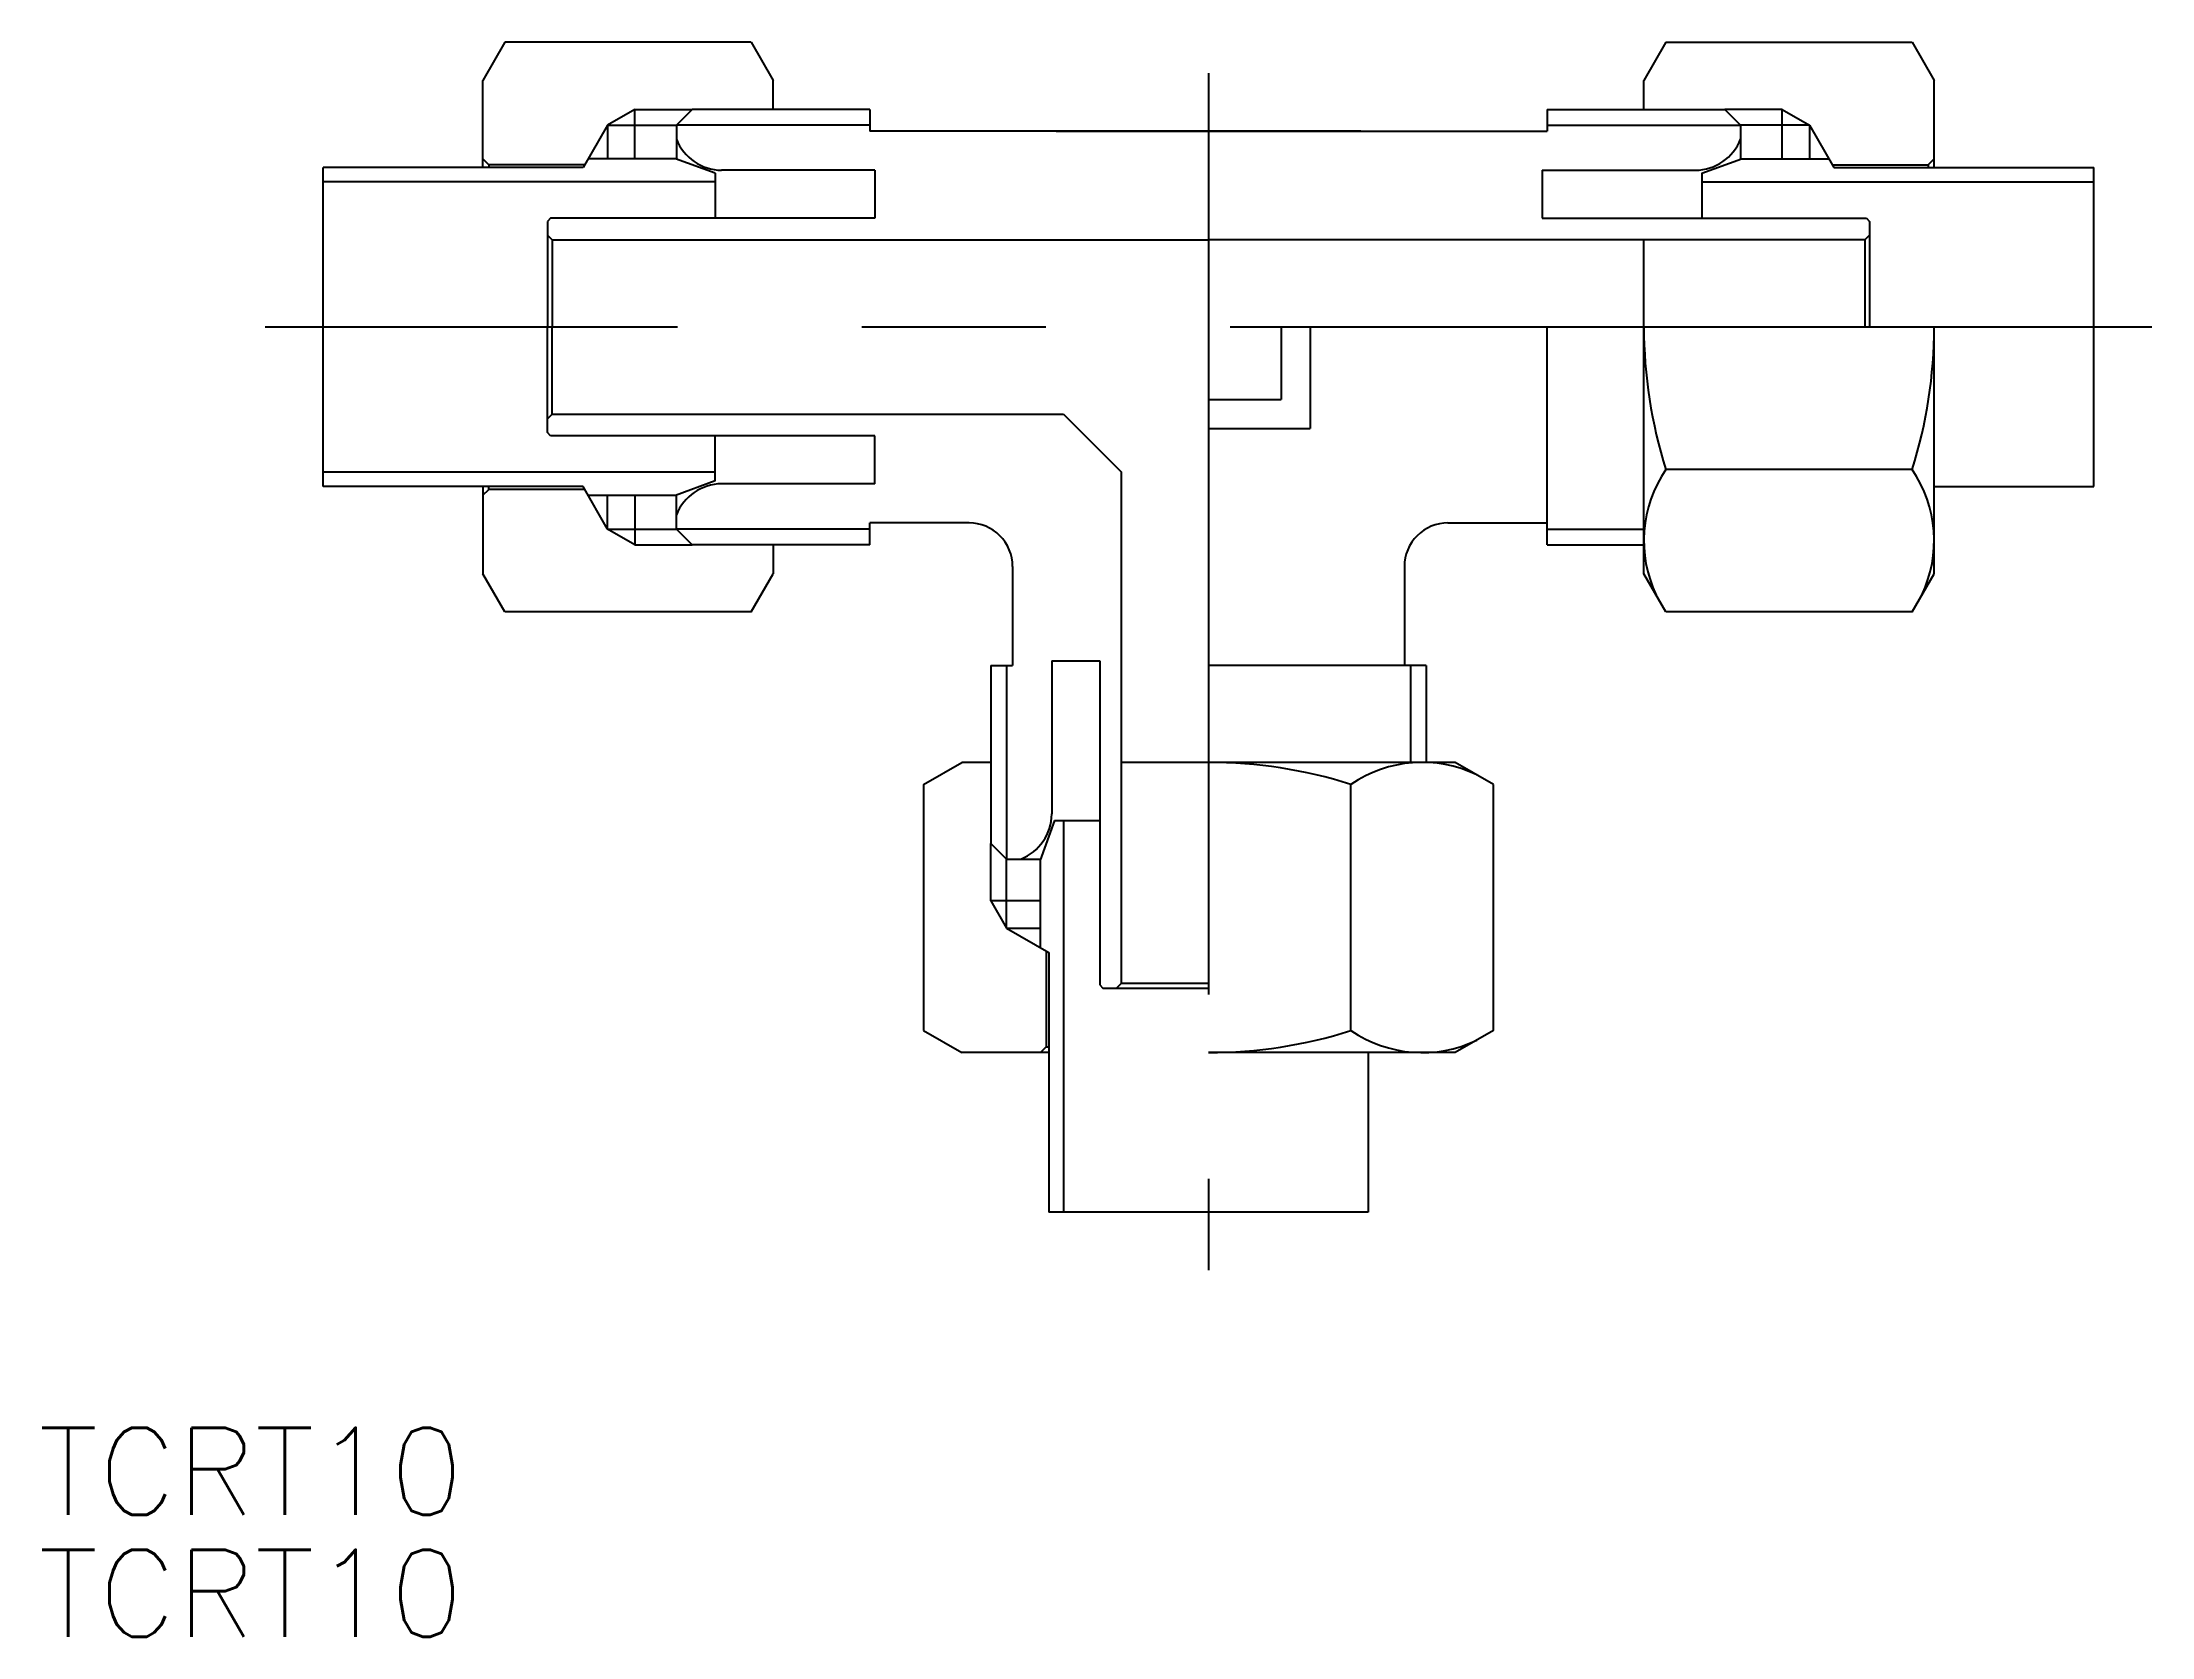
# Model space of a CAD drawing. Extents: x -40.2 to 32.5, y -45.1 to 9.8.
import ezdxf

# ---------------------------------------------------------------- set-up
doc = ezdxf.new("R2010")
doc.units = 0
doc.linetypes.add('CENTER', pattern=[50.8, 31.75, -6.35, 6.35, -6.35])
doc.layers.get('0').update_dxf_attribs({"linetype": 'CONTINUOUS'})
doc.layers.add('CENTER', color=1, linetype='CENTER')
doc.styles.get("Standard").update_dxf_attribs({"font": 'txt.shx', "height": 3, "bigfont": 'bigfont.shx'})

msp = doc.modelspace()

# ---------------------------------------------------------------- linework, layer by layer
at = {"color": 7, "linetype": 'CONTINUOUS'}
for p, q in [((-24.241, 9.815), (-25, 8.5)), ((-15.759, 9.815), (-24.241, 9.815)), ((-15.759, 9.815), (-15, 8.5)), ((15.759, 9.815), (15, 8.5)), ((15.759, 9.815), (24.241, 9.815)), ((24.241, 9.815), (25, 8.5)), ((-25, 5.5), (-25, 8.5)), ((-15, 7.5), (-15, 8.5)), ((15, 7.5), (15, 8.5)), ((25, 5.5), (25, 8.5)), ((-19.77, 5.8), (-19.77, 7.5)), ((-17.792, 7.5), (-18.333, 6.958)), ((-11.667, 7.5), (-17.792, 7.5)), ((-11.667, 7.5), (-11.667, 6.75)), ((11.667, 7.5), (17.792, 7.5)), ((11.667, 7.5), (11.667, 6.75)), ((17.792, 7.5), (18.333, 6.958)), ((19.77, 5.8), (19.77, 7.5)), ((-20.708, 6.958), (-21.55, 5.5)), ((-20.708, 6.958), (-18.333, 6.958)), ((-20.708, 6.958), (-20.708, 5.8)), ((-18.333, 6.958), (-18.333, 5.789)), ((5.25, 6.75), (-11.667, 6.75)), ((-5.25, 6.75), (11.667, 6.75)), ((20.708, 6.958), (18.333, 6.958)), ((18.333, 6.958), (18.333, 5.789)), ((20.708, 6.958), (20.708, 5.8)), ((20.708, 6.958), (21.55, 5.5)), ((-21.55, 5.5), (-30.5, 5.5)), ((-30.5, -5.5), (-30.5, 5.5)), ((-25, 5.794), (-24.8, 5.594)), ((-21.496, 5.594), (-24.8, 5.594)), ((-24.8, 5.594), (-24.8, 5.5)), ((-18.364, 5.8), (-21.376, 5.8)), ((-17, 5.304), (-18.364, 5.8)), ((-17, 5.304), (-17, 3.75)), ((-11.5, 5.402), (-16.778, 5.402)), ((-11.5, 5.402), (-11.5, 3.75)), ((11.5, 5.402), (16.778, 5.402)), ((11.5, 5.402), (11.5, 3.75)), ((17, 5.304), (18.364, 5.8)), ((17, 5.304), (17, 3.75)), ((18.364, 5.8), (21.376, 5.8)), ((21.496, 5.594), (24.8, 5.594)), ((21.55, 5.5), (30.5, 5.5)), ((25, 5.794), (24.8, 5.594)), ((24.8, 5.594), (24.8, 5.5)), ((30.5, -5.5), (30.5, 5.5)), ((-17, 5), (-30.5, 5)), ((17, 5), (30.5, 5)), ((-22.667, 3.75), (-22.778, 3.639)), ((-22.778, 3.639), (-22.778, 0)), ((-11.5, 3.75), (-22.667, 3.75)), ((11.5, 3.75), (22.667, 3.75)), ((22.667, 3.75), (22.778, 3.639)), ((22.778, 3.639), (22.778, 0)), ((-22.611, 3), (-22.778, 3.167)), ((-22.611, 3), (0, 3)), ((-22.611, 3), (-22.611, 0)), ((22.611, 3), (0, 3)), ((15, -8.5), (15, 3)), ((22.611, 3), (22.778, 3.167)), ((22.611, 3), (22.611, 0)), ((-22.778, -3.639), (-22.778, 0)), ((-22.611, -3), (-22.611, 0)), ((2.5, 0), (2.5, -2.5)), ((3.5, 0), (3.5, -3.5)), ((11.667, -7.5), (11.667, 0)), ((25, -8.5), (25, 0)), ((0, -2.5), (2.5, -2.5)), ((-22.611, -3), (-22.778, -3.167)), ((-22.611, -3), (-5, -3)), ((-5, -3), (-3, -5)), ((0, -3.5), (3.5, -3.5)), ((-22.667, -3.75), (-22.778, -3.639)), ((-11.5, -3.75), (-22.667, -3.75)), ((-17, -5.304), (-17, -3.75)), ((-11.5, -5.402), (-11.5, -3.75)), ((-17, -5), (-30.5, -5)), ((-3, -22.611), (-3, -5)), ((24.241, -4.907), (15.759, -4.907)), ((-21.55, -5.5), (-30.5, -5.5)), ((-25, -5.5), (-25, -8.5)), ((-25, -5.794), (-24.8, -5.594)), ((-24.8, -5.594), (-24.8, -5.5)), ((-21.496, -5.594), (-24.8, -5.594)), ((-20.708, -6.959), (-21.55, -5.5)), ((-18.364, -5.8), (-21.376, -5.8)), ((-20.708, -6.959), (-20.708, -5.8)), ((-19.77, -5.8), (-19.77, -7.5)), ((-17, -5.304), (-18.364, -5.8)), ((-18.333, -6.959), (-18.333, -5.789)), ((-11.5, -5.402), (-16.778, -5.402)), ((25, -5.5), (30.5, -5.5)), ((-20.708, -6.959), (-18.333, -6.959)), ((-17.792, -7.5), (-18.333, -6.959)), ((-8.25, -6.75), (-11.667, -6.75)), ((-11.667, -7.5), (-11.667, -6.75)), ((8.25, -6.75), (11.667, -6.75)), ((-11.667, -7.5), (-17.792, -7.5)), ((-15, -7.5), (-15, -8.5)), ((11.667, -7.5), (15, -7.5)), ((-24.241, -9.815), (-25, -8.5)), ((-15.759, -9.815), (-15, -8.5)), ((-6.75, -8.25), (-6.75, -11.667)), ((6.75, -8.25), (6.75, -11.667)), ((15.759, -9.815), (15, -8.5)), ((24.241, -9.815), (25, -8.5)), ((-15.759, -9.815), (-24.241, -9.815)), ((24.241, -9.815), (15.759, -9.815)), ((-5.402, -11.5), (-5.402, -16.778)), ((-5.402, -11.5), (-3.75, -11.5)), ((-3.75, -11.5), (-3.75, -22.667)), ((-7.5, -11.667), (-7.5, -17.792)), ((-7.5, -11.667), (-6.75, -11.667)), ((7.5, -11.667), (0, -11.667)), ((7.5, -11.667), (7.5, -15)), ((-9.815, -15.759), (-8.5, -15)), ((-7.5, -15), (-8.5, -15)), ((8.5, -15), (-3, -15)), ((9.815, -15.759), (8.5, -15)), ((-9.815, -15.759), (-9.815, -24.241)), ((4.907, -24.241), (4.907, -15.759)), ((9.815, -24.241), (9.815, -15.759)), ((-5.304, -17), (-5.8, -18.364)), ((-5.304, -17), (-3.75, -17)), ((-5, -17), (-5, -30.5)), ((-7.5, -17.792), (-6.959, -18.333)), ((-6.959, -18.333), (-5.789, -18.333)), ((-6.959, -20.708), (-6.959, -18.333)), ((-5.8, -18.364), (-5.8, -21.376)), ((-5.8, -19.77), (-7.5, -19.77)), ((-6.959, -20.708), (-5.5, -21.55)), ((-6.959, -20.708), (-5.8, -20.708)), ((-5.594, -21.496), (-5.594, -24.8)), ((-5.5, -21.55), (-5.5, -30.5)), ((-3.75, -22.667), (-3.639, -22.778)), ((-3.639, -22.778), (0, -22.778)), ((-3, -22.611), (-3.167, -22.778)), ((-3, -22.611), (0, -22.611)), ((-9.815, -24.241), (-8.5, -25)), ((9.815, -24.241), (8.5, -25)), ((-5.5, -25), (-8.5, -25)), ((-5.794, -25), (-5.594, -24.8)), ((-5.594, -24.8), (-5.5, -24.8)), ((8.5, -25), (0, -25)), ((5.5, -25), (5.5, -30.5)), ((5.5, -30.5), (-5.5, -30.5))]:
    msp.add_line(p, q, dxfattribs=at)
at = {"color": 3, "linetype": 'CONTINUOUS'}
for p, q in [((-19.77, 7.5), (-20.708, 6.958)), ((-19.77, 7.5), (-17.792, 7.5)), ((19.77, 7.5), (17.792, 7.5)), ((19.77, 7.5), (20.708, 6.958)), ((-11.667, 6.958), (-18.333, 6.958)), ((11.667, 6.958), (18.333, 6.958)), ((-19.77, -7.5), (-20.708, -6.959)), ((-11.667, -6.959), (-18.333, -6.959)), ((11.667, -6.959), (15, -6.959)), ((-19.77, -7.5), (-17.792, -7.5)), ((-6.959, -11.667), (-6.959, -18.333)), ((6.958, -11.667), (6.958, -15)), ((-7.5, -19.77), (-7.5, -17.792)), ((-7.5, -19.77), (-6.959, -20.708))]:
    msp.add_line(p, q, dxfattribs=at)
at = {"color": 7, "linetype": 'CONTINUOUS'}
for centre, radius, start, end in [((-16.76, 7.095), 1.693, 201.65577, 269.38373), ((16.76, 7.095), 1.693, 270.61627, 338.34423), ((31.241, 0), 16.241, 180, 197.58795), ((8.759, 0), 16.241, 342.41205, 0), ((19.345, -7.361), 4.345, 145.61575, 205.61575), ((20.655, -7.361), 4.345, 334.38425, 34.38425), ((-16.76, -7.095), 1.693, 90.61627, 158.34423), ((-8.25, -8.25), 1.5, 359.99999, 90), ((8.25, -8.25), 1.5, 90, 180.00001), ((0, -31.241), 16.241, 72.41205, 90), ((7.361, -19.345), 4.345, 64.38425, 124.38425), ((-7.095, -16.76), 1.693, 291.65577, 359.38373), ((0, -8.759), 16.241, 270, 287.58795), ((7.361, -20.655), 4.345, 235.61575, 295.61575)]:
    msp.add_arc(centre, radius, start, end, dxfattribs=at)
at = {"layer": 'CENTER', "color": 1, "linetype": 'CENTER'}
for p, q in [((0, 8.75), (0, -32.5)), ((32.5, 0), (-32.5, 0))]:
    msp.add_line(p, q, dxfattribs=at)

# ---------------------------------------------------------------- texts
at = {"color": 7, "linetype": 'CONTINUOUS'}
for p in [(-40.314, -40.927), (-40.314, -45.13)]:
    msp.add_text('TCRT10', height=3, dxfattribs=at).set_placement(p)

doc.saveas('drawing.dxf')
